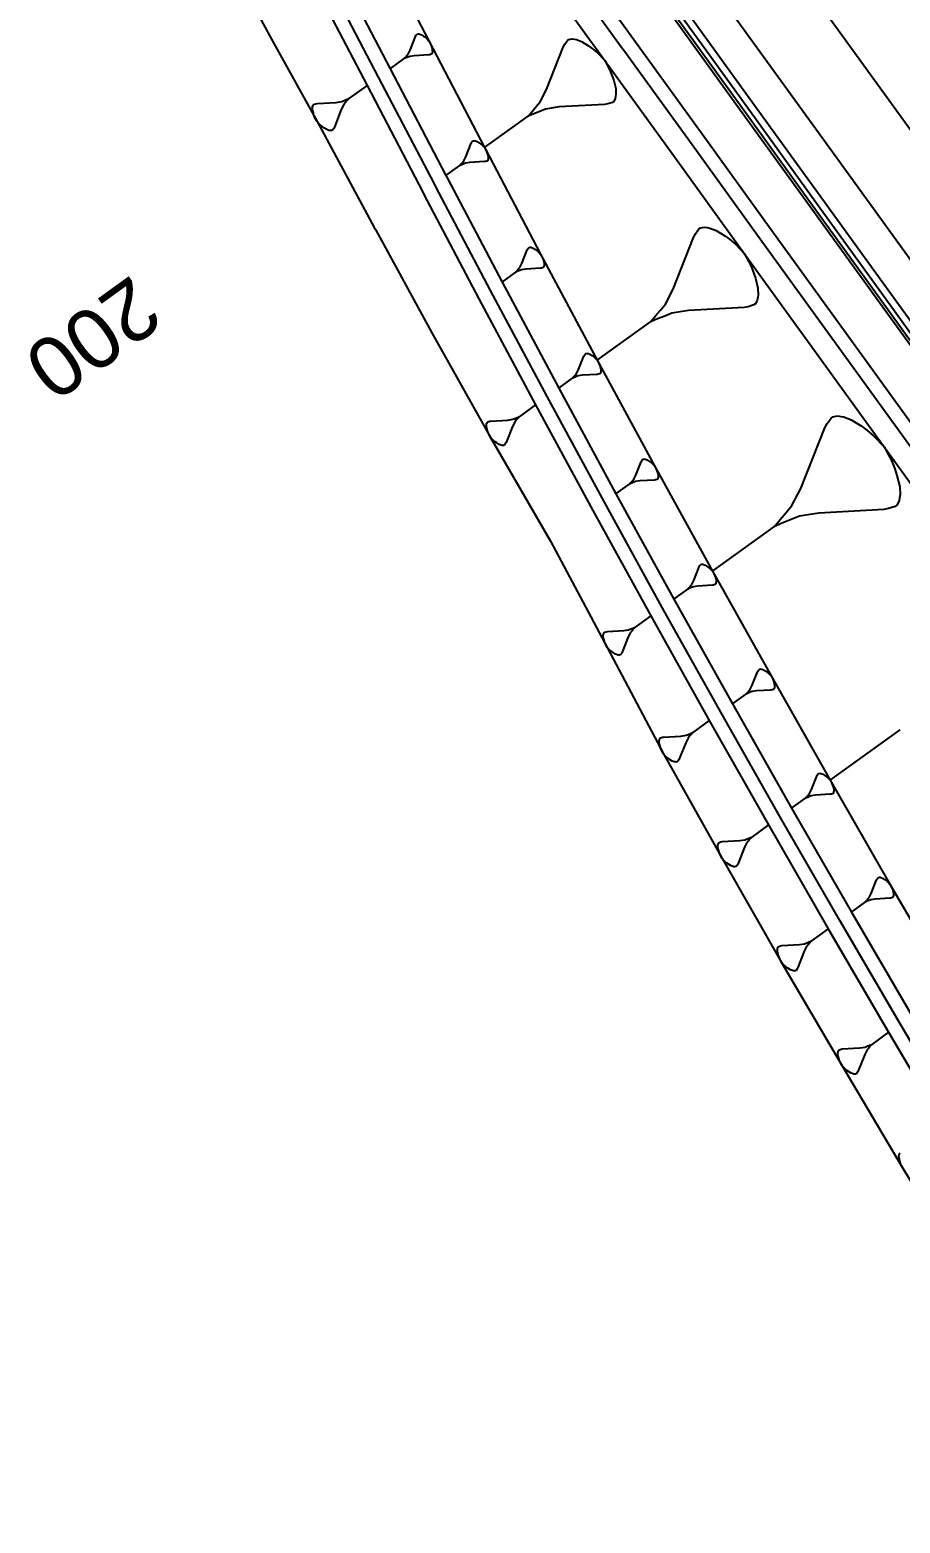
# Model space of a CAD drawing. Extents: x 386702 to 386902, y 803476 to 803737.
# Drawn here: x 386799.8 to 386836.3, y 803500 to 803562.6 of the extents above; entities that cross this region are included whole.
import ezdxf
from ezdxf.enums import TextEntityAlignment as Align

# ---------------------------------------------------------------- set-up
doc = ezdxf.new("R2010")
doc.units = 0
doc.layers.get('0').update_dxf_attribs({"linetype": 'CONTINUOUS'})
doc.styles.add('ARIAL', font='ARIAL.FON')

msp = doc.modelspace()

# ---------------------------------------------------------------- linework, layer by layer
at = {"color": 7}
for p, q in [((386815.7085, 803561.7895), (386815.9329, 803562.3589)), ((386815.9329, 803562.3589), (386815.9542, 803562.3998)), ((386815.9542, 803562.3998), (386815.9923, 803562.4527)), ((386815.9923, 803562.4527), (386816.009, 803562.4648)), ((386816.009, 803562.4648), (386816.0545, 803562.4723)), ((386816.0545, 803562.4723), (386816.0833, 803562.4677)), ((386816.0833, 803562.4677), (386816.112, 803562.463)), ((386816.112, 803562.463), (386816.1817, 803562.4371)), ((386816.1817, 803562.4371), (386816.2755, 803562.3777)), ((386816.2755, 803562.3777), (386816.3285, 803562.3397)), ((386816.3285, 803562.3397), (386816.3935, 803562.2849)), ((386816.3935, 803562.2849), (386816.4948, 803562.1801)), ((386816.4948, 803562.1801), (386816.5627, 803562.051)), ((386816.5627, 803562.051), (386816.5943, 803561.9721)), ((386816.5943, 803561.9721), (386816.6139, 803561.9099)), ((386816.6139, 803561.9099), (386816.6409, 803561.8022)), ((386821.4308, 803560.1338), (386822.1293, 803561.9066)), ((386822.1293, 803561.9066), (386822.1957, 803562.0338)), ((386822.1957, 803562.0338), (386822.3142, 803562.1987)), ((386822.3142, 803562.1987), (386822.3662, 803562.2363)), ((386822.3662, 803562.2363), (386822.5078, 803562.2595)), ((386822.5078, 803562.2595), (386822.5975, 803562.2451)), ((386822.5975, 803562.2451), (386822.6871, 803562.2307)), ((386822.6871, 803562.2307), (386822.904, 803562.1499)), ((386822.904, 803562.1499), (386823.1961, 803561.9651)), ((386823.1961, 803561.9651), (386823.361, 803561.8467)), ((386814.8742, 803561.008), (386815.459, 803561.4309)), ((386815.459, 803561.4309), (386815.5137, 803561.496)), ((386815.5379, 803561.4625), (386815.459, 803561.4309)), ((386815.5137, 803561.496), (386815.5685, 803561.561)), ((386815.6168, 803561.4942), (386815.5379, 803561.4625)), ((386815.5685, 803561.561), (386815.6232, 803561.626)), ((386815.6957, 803561.5258), (386815.6168, 803561.4942)), ((386815.6232, 803561.626), (386815.7085, 803561.7895)), ((386815.8777, 803561.5556), (386815.6957, 803561.5258)), ((386816.4887, 803561.5904), (386815.8777, 803561.5556)), ((386816.5342, 803561.5978), (386816.4887, 803561.5904)), ((386816.5964, 803561.6174), (386816.5342, 803561.5978)), ((386816.6131, 803561.6295), (386816.5964, 803561.6174)), ((386816.6344, 803561.6703), (386816.6131, 803561.6295)), ((386816.6391, 803561.6991), (386816.6344, 803561.6703)), ((386816.6437, 803561.7279), (386816.6391, 803561.6991)), ((386816.6409, 803561.8022), (386816.6437, 803561.7279)), ((386823.361, 803561.8467), (386823.5635, 803561.6762)), ((386823.5635, 803561.6762), (386823.8788, 803561.3497)), ((386823.8788, 803561.3497), (386824.0901, 803560.948)), ((386824.0901, 803560.948), (386824.1886, 803560.7023)), ((386824.1886, 803560.7023), (386824.2494, 803560.5086)), ((386813.9019, 803560.3048), (386813.1456, 803559.7578)), ((386821.1652, 803559.6248), (386821.4308, 803560.1338)), ((386824.2494, 803560.5086), (386824.3335, 803560.1733)), ((386824.3335, 803560.1733), (386824.3423, 803559.942)), ((386811.6134, 803559.3737), (386811.6194, 803559.411)), ((386811.6171, 803559.2776), (386811.6134, 803559.3737)), ((386811.6194, 803559.411), (386811.6254, 803559.4482)), ((386811.6254, 803559.4482), (386811.6529, 803559.5011)), ((386811.6529, 803559.5011), (386811.6745, 803559.5167)), ((386811.6745, 803559.5167), (386811.755, 803559.542)), ((386811.755, 803559.542), (386811.8138, 803559.5516)), ((386811.8138, 803559.5516), (386812.6041, 803559.5966)), ((386812.6041, 803559.5966), (386812.8394, 803559.6351)), ((386812.9332, 803559.5055), (386812.8228, 803559.294)), ((386812.8394, 803559.6351), (386812.9415, 803559.676)), ((386813.004, 803559.5896), (386812.9332, 803559.5055)), ((386812.9415, 803559.676), (386813.0435, 803559.7169)), ((386813.0748, 803559.6737), (386813.004, 803559.5896)), ((386813.0435, 803559.7169), (386813.1456, 803559.7578)), ((386813.1456, 803559.7578), (386813.0748, 803559.6737)), ((386820.8243, 803559.2198), (386820.9947, 803559.4223)), ((386820.9947, 803559.4223), (386821.1652, 803559.6248)), ((386821.9575, 803559.4056), (386821.3909, 803559.3127)), ((386823.8598, 803559.5138), (386821.9575, 803559.4056)), ((386824.0014, 803559.5371), (386823.8598, 803559.5138)), ((386824.1951, 803559.5979), (386824.0014, 803559.5371)), ((386824.2471, 803559.6355), (386824.1951, 803559.5979)), ((386824.3135, 803559.7628), (386824.2471, 803559.6355)), ((386824.3279, 803559.8524), (386824.3135, 803559.7628)), ((386824.3423, 803559.942), (386824.3279, 803559.8524)), ((386811.652, 803559.1384), (386811.6171, 803559.2776)), ((386811.6772, 803559.0579), (386811.652, 803559.1384)), ((386811.7181, 803558.9558), (386811.6772, 803559.0579)), ((386811.8059, 803558.789), (386811.7181, 803558.9558)), ((386811.9369, 803558.6533), (386811.8059, 803558.789)), ((386812.8228, 803559.294), (386812.5327, 803558.5577)), ((386818.8333, 803557.7007), (386820.6538, 803559.0173)), ((386820.6538, 803559.0173), (386820.8243, 803559.2198)), ((386820.8995, 803559.1158), (386820.6538, 803559.0173)), ((386821.1452, 803559.2143), (386820.8995, 803559.1158)), ((386821.3909, 803559.3127), (386821.1452, 803559.2143)), ((386812.021, 803558.5825), (386811.9369, 803558.6533)), ((386812.0895, 803558.5333), (386812.021, 803558.5825)), ((386812.2109, 803558.4566), (386812.0895, 803558.5333)), ((386812.301, 803558.423), (386812.2109, 803558.4566)), ((386812.3382, 803558.417), (386812.301, 803558.423)), ((386812.3754, 803558.411), (386812.3382, 803558.417)), ((386812.4343, 803558.4207), (386812.3754, 803558.411)), ((386812.4559, 803558.4363), (386812.4343, 803558.4207)), ((386812.5051, 803558.5048), (386812.4559, 803558.4363)), ((386812.5327, 803558.5577), (386812.5051, 803558.5048)), ((386818.047, 803557.3102), (386818.2714, 803557.8795)), ((386818.2714, 803557.8795), (386818.2927, 803557.9204)), ((386818.2927, 803557.9204), (386818.3307, 803557.9734)), ((386818.3307, 803557.9734), (386818.3474, 803557.9855)), ((386818.3474, 803557.9855), (386818.3929, 803557.9929)), ((386818.3929, 803557.9929), (386818.4217, 803557.9883)), ((386818.4217, 803557.9883), (386818.4505, 803557.9837)), ((386818.4505, 803557.9837), (386818.5202, 803557.9577)), ((386818.5202, 803557.9577), (386818.614, 803557.8983)), ((386818.614, 803557.8983), (386818.667, 803557.8603)), ((386818.667, 803557.8603), (386818.732, 803557.8056)), ((386818.732, 803557.8056), (386818.8333, 803557.7007)), ((386818.8333, 803557.7007), (386818.9012, 803557.5717)), ((386818.9012, 803557.5717), (386818.9328, 803557.4927)), ((386818.9328, 803557.4927), (386818.9523, 803557.4305)), ((386817.2127, 803556.5287), (386817.7974, 803556.9516)), ((386817.7974, 803556.9516), (386817.8522, 803557.0166)), ((386817.8764, 803556.9832), (386817.7974, 803556.9516)), ((386817.8522, 803557.0166), (386817.9069, 803557.0816)), ((386817.9553, 803557.0148), (386817.8764, 803556.9832)), ((386817.9069, 803557.0816), (386817.9617, 803557.1467)), ((386818.0342, 803557.0464), (386817.9553, 803557.0148)), ((386817.9617, 803557.1467), (386818.047, 803557.3102)), ((386818.2162, 803557.0763), (386818.0342, 803557.0464)), ((386818.8272, 803557.111), (386818.2162, 803557.0763)), ((386818.8727, 803557.1185), (386818.8272, 803557.111)), ((386818.9349, 803557.138), (386818.8727, 803557.1185)), ((386818.9516, 803557.1501), (386818.9349, 803557.138)), ((386818.9729, 803557.191), (386818.9516, 803557.1501)), ((386818.9523, 803557.4305), (386818.9793, 803557.3228)), ((386818.9775, 803557.2198), (386818.9729, 803557.191)), ((386818.9822, 803557.2486), (386818.9775, 803557.2198)), ((386818.9793, 803557.3228), (386818.9822, 803557.2486)), ((386827.8869, 803554.3323), (386828.0604, 803554.3607)), ((386828.0604, 803554.3607), (386828.1701, 803554.3431)), ((386826.7417, 803551.758), (386827.5969, 803553.9286)), ((386827.5969, 803553.9286), (386827.6782, 803554.0844)), ((386827.6782, 803554.0844), (386827.8232, 803554.2862)), ((386827.8232, 803554.2862), (386827.8869, 803554.3323)), ((386828.1701, 803554.3431), (386828.2799, 803554.3255)), ((386828.2799, 803554.3255), (386828.5454, 803554.2265)), ((386828.5454, 803554.2265), (386828.9031, 803554.0002)), ((386828.9031, 803554.0002), (386829.105, 803553.8552)), ((386829.105, 803553.8552), (386829.3529, 803553.6465)), ((386820.3979, 803552.8398), (386820.6223, 803553.4092)), ((386820.6223, 803553.4092), (386820.6436, 803553.4501)), ((386820.6436, 803553.4501), (386820.6817, 803553.503)), ((386820.6817, 803553.503), (386820.6984, 803553.5151)), ((386820.6984, 803553.5151), (386820.7439, 803553.5226)), ((386820.7439, 803553.5226), (386820.7727, 803553.5179)), ((386820.7727, 803553.5179), (386820.8015, 803553.5133)), ((386820.8015, 803553.5133), (386820.8711, 803553.4874)), ((386820.8711, 803553.4874), (386820.9649, 803553.428)), ((386820.9649, 803553.428), (386821.0179, 803553.39)), ((386821.0179, 803553.39), (386821.0829, 803553.3352)), ((386821.0829, 803553.3352), (386821.1842, 803553.2303)), ((386821.1842, 803553.2303), (386821.2521, 803553.1013)), ((386829.3529, 803553.6465), (386829.739, 803553.2468)), ((386829.739, 803553.2468), (386829.9978, 803552.7549)), ((386819.5636, 803552.0583), (386820.1484, 803552.4812)), ((386820.1484, 803552.4812), (386820.2031, 803552.5462)), ((386820.2273, 803552.5128), (386820.1484, 803552.4812)), ((386820.2031, 803552.5462), (386820.2579, 803552.6113)), ((386820.3062, 803552.5445), (386820.2273, 803552.5128)), ((386820.2579, 803552.6113), (386820.3126, 803552.6763)), ((386820.3851, 803552.5761), (386820.3062, 803552.5445)), ((386820.3126, 803552.6763), (386820.3979, 803552.8398)), ((386820.5671, 803552.6059), (386820.3851, 803552.5761)), ((386821.1781, 803552.6407), (386820.5671, 803552.6059)), ((386821.2236, 803552.6481), (386821.1781, 803552.6407)), ((386821.2858, 803552.6677), (386821.2236, 803552.6481)), ((386821.2521, 803553.1013), (386821.2837, 803553.0224)), ((386821.2837, 803553.0224), (386821.3033, 803552.9602)), ((386821.3025, 803552.6798), (386821.2858, 803552.6677)), ((386821.3239, 803552.7206), (386821.3025, 803552.6798)), ((386821.3033, 803552.9602), (386821.3303, 803552.8525)), ((386821.3285, 803552.7494), (386821.3239, 803552.7206)), ((386821.3331, 803552.7782), (386821.3285, 803552.7494)), ((386821.3303, 803552.8525), (386821.3331, 803552.7782)), ((386829.9978, 803552.7549), (386830.1183, 803552.4541)), ((386830.1183, 803552.4541), (386830.1928, 803552.2169)), ((386830.1928, 803552.2169), (386830.2957, 803551.8064)), ((386826.4164, 803551.1348), (386826.7417, 803551.758)), ((386830.2713, 803551.3037), (386830.19, 803551.1479)), ((386830.2889, 803551.4134), (386830.2713, 803551.3037)), ((386830.3066, 803551.5232), (386830.2889, 803551.4134)), ((386830.2957, 803551.8064), (386830.3066, 803551.5232)), ((386825.7903, 803550.391), (386825.999, 803550.6389)), ((386825.999, 803550.6389), (386826.2077, 803550.8868)), ((386826.392, 803550.6321), (386826.0911, 803550.5115)), ((386826.2077, 803550.8868), (386826.4164, 803551.1348)), ((386826.6928, 803550.7526), (386826.392, 803550.6321)), ((386827.3865, 803550.8664), (386826.6928, 803550.7526)), ((386829.7157, 803550.9989), (386827.3865, 803550.8664)), ((386829.8892, 803551.0273), (386829.7157, 803550.9989)), ((386830.1263, 803551.1018), (386829.8892, 803551.0273)), ((386830.19, 803551.1479), (386830.1263, 803551.1018)), ((386823.5612, 803548.7788), (386825.7903, 803550.391)), ((386826.0911, 803550.5115), (386825.7903, 803550.391)), ((386822.7749, 803548.3883), (386822.9993, 803548.9577)), ((386822.9993, 803548.9577), (386823.0206, 803548.9986)), ((386823.0206, 803548.9986), (386823.0586, 803549.0515)), ((386823.0586, 803549.0515), (386823.0754, 803549.0636)), ((386823.0754, 803549.0636), (386823.1208, 803549.0711)), ((386823.1208, 803549.0711), (386823.1496, 803549.0664)), ((386823.1496, 803549.0664), (386823.1784, 803549.0618)), ((386823.1784, 803549.0618), (386823.2481, 803549.0359)), ((386823.2481, 803549.0359), (386823.3419, 803548.9765)), ((386823.3419, 803548.9765), (386823.3949, 803548.9384)), ((386823.3949, 803548.9384), (386823.4599, 803548.8837)), ((386823.4599, 803548.8837), (386823.5612, 803548.7788)), ((386823.5612, 803548.7788), (386823.6291, 803548.6498)), ((386822.5801, 803548.0947), (386822.6348, 803548.1598)), ((386822.6348, 803548.1598), (386822.6896, 803548.2248)), ((386822.7621, 803548.1246), (386822.6832, 803548.0929)), ((386822.6896, 803548.2248), (386822.7749, 803548.3883)), ((386822.9441, 803548.1544), (386822.7621, 803548.1246)), ((386823.5551, 803548.1892), (386822.9441, 803548.1544)), ((386823.6006, 803548.1966), (386823.5551, 803548.1892)), ((386823.6628, 803548.2162), (386823.6006, 803548.1966)), ((386823.6291, 803548.6498), (386823.6607, 803548.5709)), ((386823.6607, 803548.5709), (386823.6802, 803548.5087)), ((386823.6795, 803548.2282), (386823.6628, 803548.2162)), ((386823.7008, 803548.2691), (386823.6795, 803548.2282)), ((386823.6802, 803548.5087), (386823.7072, 803548.401)), ((386823.7055, 803548.2979), (386823.7008, 803548.2691)), ((386823.7101, 803548.3267), (386823.7055, 803548.2979)), ((386823.7072, 803548.401), (386823.7101, 803548.3267)), ((386821.9406, 803547.6068), (386822.5254, 803548.0297)), ((386822.5254, 803548.0297), (386822.5801, 803548.0947)), ((386822.6043, 803548.0613), (386822.5254, 803548.0297)), ((386822.6832, 803548.0929), (386822.6043, 803548.0613)), ((386820.9683, 803546.9036), (386820.2889, 803546.4122)), ((386818.9674, 803546.1956), (386819.0397, 803546.2183)), ((386819.0397, 803546.2183), (386819.0925, 803546.227)), ((386819.0925, 803546.227), (386819.8024, 803546.2673)), ((386819.8024, 803546.2673), (386820.0138, 803546.302)), ((386820.0138, 803546.302), (386820.1055, 803546.3388)), ((386820.1617, 803546.2611), (386820.0981, 803546.1855)), ((386820.1055, 803546.3388), (386820.1972, 803546.3755)), ((386820.2253, 803546.3367), (386820.1617, 803546.2611)), ((386820.1972, 803546.3755), (386820.2889, 803546.4122)), ((386820.2889, 803546.4122), (386820.2253, 803546.3367)), ((386833.1955, 803546.1208), (386833.3646, 803546.3563)), ((386833.3646, 803546.3563), (386833.4389, 803546.41)), ((386833.4389, 803546.41), (386833.6412, 803546.4432)), ((386833.6412, 803546.4432), (386833.7692, 803546.4226)), ((386833.7692, 803546.4226), (386833.8972, 803546.402)), ((386833.8972, 803546.402), (386834.207, 803546.2866)), ((386834.207, 803546.2866), (386834.6242, 803546.0226)), ((386818.9125, 803546.0672), (386818.9178, 803546.1006)), ((386818.9157, 803545.9809), (386818.9125, 803546.0672)), ((386818.9471, 803545.8557), (386818.9157, 803545.9809)), ((386818.9178, 803546.1006), (386818.9232, 803546.1341)), ((386818.9232, 803546.1341), (386818.948, 803546.1816)), ((386818.9698, 803545.7835), (386818.9471, 803545.8557)), ((386818.948, 803546.1816), (386818.9674, 803546.1956)), ((386819.0066, 803545.6918), (386818.9698, 803545.7835)), ((386819.0854, 803545.5419), (386819.0066, 803545.6918)), ((386819.9989, 803545.9956), (386819.7383, 803545.3341)), ((386820.0981, 803546.1855), (386819.9989, 803545.9956)), ((386832.103, 803543.4073), (386833.1006, 803545.9391)), ((386833.1006, 803545.9391), (386833.1955, 803546.1208)), ((386834.6242, 803546.0226), (386834.8597, 803545.8535)), ((386834.8597, 803545.8535), (386835.1489, 803545.6101)), ((386835.1489, 803545.6101), (386835.5992, 803545.1438)), ((386819.2031, 803545.42), (386819.0854, 803545.5419)), ((386819.2787, 803545.3564), (386819.2031, 803545.42)), ((386819.3402, 803545.3122), (386819.2787, 803545.3564)), ((386819.4492, 803545.2433), (386819.3402, 803545.3122)), ((386819.5301, 803545.2131), (386819.4492, 803545.2433)), ((386819.5636, 803545.2077), (386819.5301, 803545.2131)), ((386819.597, 803545.2024), (386819.5636, 803545.2077)), ((386819.6499, 803545.211), (386819.597, 803545.2024)), ((386819.6693, 803545.2251), (386819.6499, 803545.211)), ((386819.7135, 803545.2866), (386819.6693, 803545.2251)), ((386819.7383, 803545.3341), (386819.7135, 803545.2866)), ((386835.5992, 803545.1438), (386835.901, 803544.57)), ((386825.1779, 803543.9556), (386825.4023, 803544.525)), ((386825.4023, 803544.525), (386825.4236, 803544.5659)), ((386825.4236, 803544.5659), (386825.4617, 803544.6188)), ((386825.4617, 803544.6188), (386825.4784, 803544.6309)), ((386825.4784, 803544.6309), (386825.5239, 803544.6384)), ((386825.5239, 803544.6384), (386825.5527, 803544.6338)), ((386825.5527, 803544.6338), (386825.5814, 803544.6291)), ((386825.5814, 803544.6291), (386825.6511, 803544.6032)), ((386825.6511, 803544.6032), (386825.7449, 803544.5438)), ((386825.7449, 803544.5438), (386825.7979, 803544.5058)), ((386825.7979, 803544.5058), (386825.8629, 803544.451)), ((386825.8629, 803544.451), (386825.9642, 803544.3462)), ((386825.9642, 803544.3462), (386826.0321, 803544.2171)), ((386835.901, 803544.57), (386836.0417, 803544.2192)), ((386824.9831, 803543.6621), (386825.0379, 803543.7271)), ((386825.0379, 803543.7271), (386825.0926, 803543.7921)), ((386825.0926, 803543.7921), (386825.1779, 803543.9556)), ((386825.3471, 803543.7217), (386825.1651, 803543.6919)), ((386825.9581, 803543.7565), (386825.3471, 803543.7217)), ((386826.0036, 803543.7639), (386825.9581, 803543.7565)), ((386826.0658, 803543.7835), (386826.0036, 803543.7639)), ((386826.0321, 803544.2171), (386826.0637, 803544.1382)), ((386826.0637, 803544.1382), (386826.0833, 803544.076)), ((386826.0825, 803543.7956), (386826.0658, 803543.7835)), ((386826.1038, 803543.8364), (386826.0825, 803543.7956)), ((386826.0833, 803544.076), (386826.1103, 803543.9683)), ((386826.1085, 803543.8652), (386826.1038, 803543.8364)), ((386826.1131, 803543.894), (386826.1085, 803543.8652)), ((386826.1103, 803543.9683), (386826.1131, 803543.894)), ((386836.0417, 803544.2192), (386836.1285, 803543.9426)), ((386836.1285, 803543.9426), (386836.2486, 803543.4637)), ((386824.3436, 803543.1741), (386824.9284, 803543.597)), ((386824.9284, 803543.597), (386824.9831, 803543.6621)), ((386825.0073, 803543.6286), (386824.9284, 803543.597)), ((386825.0862, 803543.6603), (386825.0073, 803543.6286)), ((386825.1651, 803543.6919), (386825.0862, 803543.6603)), ((386831.7236, 803542.6803), (386832.103, 803543.4073)), ((386836.2612, 803543.1334), (386836.2406, 803543.0053)), ((386836.2486, 803543.4637), (386836.2612, 803543.1334)), ((386831.4802, 803542.3911), (386831.7236, 803542.6803)), ((386835.572, 803542.5218), (386832.8552, 803542.3673)), ((386835.7744, 803542.555), (386835.572, 803542.5218)), ((386836.0509, 803542.6419), (386835.7744, 803542.555)), ((386836.1252, 803542.6956), (386836.0509, 803542.6419)), ((386836.2201, 803542.8773), (386836.1252, 803542.6956)), ((386836.2406, 803543.0053), (386836.2201, 803542.8773)), ((386830.9934, 803541.8127), (386831.2368, 803542.1019)), ((386831.3442, 803541.9534), (386830.9934, 803541.8127)), ((386831.2368, 803542.1019), (386831.4802, 803542.3911)), ((386831.6951, 803542.094), (386831.3442, 803541.9534)), ((386832.046, 803542.2346), (386831.6951, 803542.094)), ((386832.8552, 803542.3673), (386832.046, 803542.2346)), ((386828.3933, 803539.9323), (386830.9934, 803541.8127)), ((386827.607, 803539.5418), (386827.8314, 803540.1112)), ((386827.8314, 803540.1112), (386827.8527, 803540.152)), ((386827.8527, 803540.152), (386827.8907, 803540.205)), ((386827.8907, 803540.205), (386827.9074, 803540.2171)), ((386827.9074, 803540.2171), (386827.9529, 803540.2245)), ((386827.9529, 803540.2245), (386827.9817, 803540.2199)), ((386827.9817, 803540.2199), (386828.0105, 803540.2153)), ((386828.0105, 803540.2153), (386828.0802, 803540.1893)), ((386828.0802, 803540.1893), (386828.174, 803540.13)), ((386828.174, 803540.13), (386828.227, 803540.0919)), ((386828.227, 803540.0919), (386828.292, 803540.0372)), ((386828.292, 803540.0372), (386828.3933, 803539.9323)), ((386827.4669, 803539.3133), (386827.5217, 803539.3783)), ((386827.5217, 803539.3783), (386827.607, 803539.5418)), ((386828.3872, 803539.3426), (386827.7762, 803539.3079)), ((386828.4327, 803539.3501), (386828.3872, 803539.3426)), ((386828.3933, 803539.9323), (386828.4612, 803539.8033)), ((386828.4949, 803539.3696), (386828.4327, 803539.3501)), ((386828.4612, 803539.8033), (386828.4928, 803539.7244)), ((386828.4928, 803539.7244), (386828.5123, 803539.6622)), ((386828.5116, 803539.3817), (386828.4949, 803539.3696)), ((386828.5329, 803539.4226), (386828.5116, 803539.3817)), ((386828.5123, 803539.6622), (386828.5393, 803539.5545)), ((386828.5375, 803539.4514), (386828.5329, 803539.4226)), ((386828.5422, 803539.4802), (386828.5375, 803539.4514)), ((386828.5393, 803539.5545), (386828.5422, 803539.4802)), ((386826.7727, 803538.7603), (386827.3574, 803539.1832)), ((386827.3574, 803539.1832), (386827.4122, 803539.2482)), ((386827.4364, 803539.2148), (386827.3574, 803539.1832)), ((386827.4122, 803539.2482), (386827.4669, 803539.3133)), ((386827.5153, 803539.2464), (386827.4364, 803539.2148)), ((386827.5942, 803539.2781), (386827.5153, 803539.2464)), ((386827.7762, 803539.3079), (386827.5942, 803539.2781)), ((386824.6707, 803537.4406), (386824.8755, 803537.4742)), ((386824.8755, 803537.4742), (386824.9644, 803537.5098)), ((386824.9644, 803537.5098), (386825.0532, 803537.5454)), ((386825.0804, 803537.5077), (386825.0188, 803537.4345)), ((386825.0532, 803537.5454), (386825.142, 803537.581)), ((386825.142, 803537.581), (386825.0804, 803537.5077)), ((386825.8003, 803538.0571), (386825.142, 803537.581)), ((386823.8083, 803537.2466), (386823.8135, 803537.279)), ((386823.8115, 803537.163), (386823.8083, 803537.2466)), ((386823.8419, 803537.0417), (386823.8115, 803537.163)), ((386823.8135, 803537.279), (386823.8187, 803537.3114)), ((386823.8187, 803537.3114), (386823.8428, 803537.3574)), ((386823.8639, 803536.9717), (386823.8419, 803537.0417)), ((386823.8428, 803537.3574), (386823.8616, 803537.371)), ((386823.8616, 803537.371), (386823.9316, 803537.393)), ((386823.8995, 803536.8829), (386823.8639, 803536.9717)), ((386823.9759, 803536.7376), (386823.8995, 803536.8829)), ((386823.9316, 803537.393), (386823.9828, 803537.4014)), ((386823.9828, 803537.4014), (386824.6707, 803537.4406)), ((386824.8611, 803537.1773), (386824.6085, 803536.5363)), ((386824.9572, 803537.3613), (386824.8611, 803537.1773)), ((386825.0188, 803537.4345), (386824.9572, 803537.3613)), ((386824.09, 803536.6196), (386823.9759, 803536.7376)), ((386824.1632, 803536.5579), (386824.09, 803536.6196)), ((386824.2228, 803536.5151), (386824.1632, 803536.5579)), ((386824.3284, 803536.4483), (386824.2228, 803536.5151)), ((386824.4068, 803536.419), (386824.3284, 803536.4483)), ((386824.4393, 803536.4138), (386824.4068, 803536.419)), ((386824.4717, 803536.4086), (386824.4393, 803536.4138)), ((386824.5229, 803536.417), (386824.4717, 803536.4086)), ((386824.5417, 803536.4306), (386824.5229, 803536.417)), ((386824.5845, 803536.4902), (386824.5417, 803536.4306)), ((386824.6085, 803536.5363), (386824.5845, 803536.4902)), ((386830.0621, 803535.1468), (386830.2865, 803535.7162)), ((386830.2865, 803535.7162), (386830.3078, 803535.757)), ((386830.3078, 803535.757), (386830.3458, 803535.81)), ((386830.3458, 803535.81), (386830.3625, 803535.8221)), ((386830.3625, 803535.8221), (386830.408, 803535.8295)), ((386830.408, 803535.8295), (386830.4368, 803535.8249)), ((386830.4368, 803535.8249), (386830.4656, 803535.8203)), ((386830.4656, 803535.8203), (386830.5353, 803535.7943)), ((386830.5353, 803535.7943), (386830.6291, 803535.735)), ((386830.6291, 803535.735), (386830.6821, 803535.6969)), ((386830.6821, 803535.6969), (386830.7471, 803535.6422)), ((386830.7471, 803535.6422), (386830.8484, 803535.5373)), ((386829.922, 803534.9182), (386829.9768, 803534.9833)), ((386829.9768, 803534.9833), (386830.0621, 803535.1468)), ((386830.8423, 803534.9476), (386830.2313, 803534.9129)), ((386830.8878, 803534.9551), (386830.8423, 803534.9476)), ((386830.8484, 803535.5373), (386830.9163, 803535.4083)), ((386830.95, 803534.9746), (386830.8878, 803534.9551)), ((386830.9163, 803535.4083), (386830.9479, 803535.3294)), ((386830.9479, 803535.3294), (386830.9674, 803535.2672)), ((386830.9667, 803534.9867), (386830.95, 803534.9746)), ((386830.988, 803535.0276), (386830.9667, 803534.9867)), ((386830.9674, 803535.2672), (386830.9944, 803535.1595)), ((386830.9926, 803535.0564), (386830.988, 803535.0276)), ((386830.9973, 803535.0852), (386830.9926, 803535.0564)), ((386830.9944, 803535.1595), (386830.9973, 803535.0852)), ((386829.2278, 803534.3653), (386829.8125, 803534.7882)), ((386829.8125, 803534.7882), (386829.8673, 803534.8532)), ((386829.8915, 803534.8198), (386829.8125, 803534.7882)), ((386829.8673, 803534.8532), (386829.922, 803534.9182)), ((386829.9704, 803534.8514), (386829.8915, 803534.8198)), ((386830.0493, 803534.883), (386829.9704, 803534.8514)), ((386830.2313, 803534.9129), (386830.0493, 803534.883)), ((386827.282, 803533.0485), (386827.3755, 803533.0859)), ((386827.3755, 803533.0859), (386827.469, 803533.1234)), ((386827.4976, 803533.0838), (386827.4327, 803533.0067)), ((386827.469, 803533.1234), (386827.5625, 803533.1609)), ((386827.5625, 803533.1609), (386827.4976, 803533.0838)), ((386828.2554, 803533.662), (386827.5625, 803533.1609)), ((386833.3295, 803531.1611), (386836.263, 803533.2827)), ((386826.1586, 803532.8089), (386826.164, 803532.8431)), ((386826.1619, 803532.7209), (386826.1586, 803532.8089)), ((386826.1939, 803532.5933), (386826.1619, 803532.7209)), ((386826.164, 803532.8431), (386826.1695, 803532.8772)), ((386826.1695, 803532.8772), (386826.1948, 803532.9256)), ((386826.2171, 803532.5196), (386826.1939, 803532.5933)), ((386826.1948, 803532.9256), (386826.2146, 803532.9399)), ((386826.2146, 803532.9399), (386826.2883, 803532.9631)), ((386826.2546, 803532.426), (386826.2171, 803532.5196)), ((386826.2883, 803532.9631), (386826.3422, 803532.9719)), ((386826.3422, 803532.9719), (386827.0663, 803533.0131)), ((386827.2668, 803532.7359), (386827.0009, 803532.0612)), ((386827.0663, 803533.0131), (386827.282, 803533.0485)), ((386827.3679, 803532.9297), (386827.2668, 803532.7359)), ((386827.4327, 803533.0067), (386827.3679, 803532.9297)), ((386826.335, 803532.2731), (386826.2546, 803532.426)), ((386826.455, 803532.1489), (386826.335, 803532.2731)), ((386826.5321, 803532.084), (386826.455, 803532.1489)), ((386826.5948, 803532.0389), (386826.5321, 803532.084)), ((386826.706, 803531.9686), (386826.5948, 803532.0389)), ((386826.7886, 803531.9378), (386826.706, 803531.9686)), ((386826.8227, 803531.9323), (386826.7886, 803531.9378)), ((386826.8568, 803531.9268), (386826.8227, 803531.9323)), ((386826.9107, 803531.9357), (386826.8568, 803531.9268)), ((386826.9305, 803531.95), (386826.9107, 803531.9357)), ((386826.9756, 803532.0128), (386826.9305, 803531.95)), ((386827.0009, 803532.0612), (386826.9756, 803532.0128)), ((386832.5433, 803530.7706), (386832.7676, 803531.34)), ((386832.7676, 803531.34), (386832.7889, 803531.3809)), ((386832.7889, 803531.3809), (386832.827, 803531.4338)), ((386832.827, 803531.4338), (386832.8437, 803531.4459)), ((386832.8437, 803531.4459), (386832.8892, 803531.4534)), ((386832.8892, 803531.4534), (386832.918, 803531.4487)), ((386832.918, 803531.4487), (386832.9468, 803531.4441)), ((386832.9468, 803531.4441), (386833.0164, 803531.4182)), ((386833.0164, 803531.4182), (386833.1103, 803531.3588)), ((386833.1103, 803531.3588), (386833.1632, 803531.3208)), ((386833.1632, 803531.3208), (386833.2283, 803531.266)), ((386833.2283, 803531.266), (386833.3295, 803531.1611)), ((386832.4032, 803530.5421), (386832.4579, 803530.6071)), ((386832.4579, 803530.6071), (386832.5433, 803530.7706)), ((386833.3234, 803530.5715), (386832.7124, 803530.5367)), ((386833.3689, 803530.5789), (386833.3234, 803530.5715)), ((386833.3295, 803531.1611), (386833.3974, 803531.0321)), ((386833.4311, 803530.5985), (386833.3689, 803530.5789)), ((386833.3974, 803531.0321), (386833.429, 803530.9532)), ((386833.429, 803530.9532), (386833.4486, 803530.891)), ((386833.4478, 803530.6105), (386833.4311, 803530.5985)), ((386833.4692, 803530.6514), (386833.4478, 803530.6105)), ((386833.4486, 803530.891), (386833.4756, 803530.7833)), ((386833.4738, 803530.6802), (386833.4692, 803530.6514)), ((386833.4784, 803530.709), (386833.4738, 803530.6802)), ((386833.4756, 803530.7833), (386833.4784, 803530.709)), ((386831.7089, 803529.9891), (386832.2937, 803530.412)), ((386832.2937, 803530.412), (386832.3484, 803530.477)), ((386832.3726, 803530.4436), (386832.2937, 803530.412)), ((386832.3484, 803530.477), (386832.4032, 803530.5421)), ((386832.4515, 803530.4752), (386832.3726, 803530.4436)), ((386832.5304, 803530.5069), (386832.4515, 803530.4752)), ((386832.7124, 803530.5367), (386832.5304, 803530.5069)), ((386829.7518, 803528.6651), (386829.8464, 803528.7031)), ((386829.8464, 803528.7031), (386829.941, 803528.741)), ((386829.9699, 803528.7009), (386829.9043, 803528.6229)), ((386829.941, 803528.741), (386830.0356, 803528.7789)), ((386830.0356, 803528.7789), (386829.9699, 803528.7009)), ((386830.7366, 803529.2859), (386830.0356, 803528.7789)), ((386828.6153, 803528.4228), (386828.6208, 803528.4573)), ((386828.6187, 803528.3338), (386828.6153, 803528.4228)), ((386828.651, 803528.2046), (386828.6187, 803528.3338)), ((386828.6208, 803528.4573), (386828.6264, 803528.4919)), ((386828.6264, 803528.4919), (386828.6519, 803528.5409)), ((386828.6745, 803528.1301), (386828.651, 803528.2046)), ((386828.6519, 803528.5409), (386828.672, 803528.5553)), ((386828.672, 803528.5553), (386828.7465, 803528.5788)), ((386828.7124, 803528.0355), (386828.6745, 803528.1301)), ((386828.7465, 803528.5788), (386828.8011, 803528.5877)), ((386828.8011, 803528.5877), (386829.5336, 803528.6294)), ((386829.7364, 803528.349), (386829.4674, 803527.6664)), ((386829.5336, 803528.6294), (386829.7518, 803528.6651)), ((386829.8387, 803528.545), (386829.7364, 803528.349)), ((386829.9043, 803528.6229), (386829.8387, 803528.545)), ((386828.7937, 803527.8808), (386828.7124, 803528.0355)), ((386828.9152, 803527.7551), (386828.7937, 803527.8808)), ((386828.9931, 803527.6894), (386828.9152, 803527.7551)), ((386829.0566, 803527.6438), (386828.9931, 803527.6894)), ((386829.1691, 803527.5726), (386829.0566, 803527.6438)), ((386829.2526, 803527.5415), (386829.1691, 803527.5726)), ((386829.2871, 803527.536), (386829.2526, 803527.5415)), ((386829.3217, 803527.5304), (386829.2871, 803527.536)), ((386829.3762, 803527.5394), (386829.3217, 803527.5304)), ((386829.3962, 803527.5539), (386829.3762, 803527.5394)), ((386829.4418, 803527.6174), (386829.3962, 803527.5539)), ((386829.4674, 803527.6664), (386829.4418, 803527.6174)), ((386835.0505, 803526.4133), (386835.2748, 803526.9827)), ((386835.2748, 803526.9827), (386835.2961, 803527.0235)), ((386835.2961, 803527.0235), (386835.3342, 803527.0765)), ((386835.3342, 803527.0765), (386835.3509, 803527.0886)), ((386835.3509, 803527.0886), (386835.3964, 803527.096)), ((386835.3964, 803527.096), (386835.4252, 803527.0914)), ((386835.4252, 803527.0914), (386835.454, 803527.0868)), ((386835.454, 803527.0868), (386835.5236, 803527.0608)), ((386835.5236, 803527.0608), (386835.6175, 803527.0015)), ((386835.6175, 803527.0015), (386835.6704, 803526.9634)), ((386835.6704, 803526.9634), (386835.7354, 803526.9087)), ((386835.7354, 803526.9087), (386835.8367, 803526.8038)), ((386835.8367, 803526.8038), (386835.9046, 803526.6748)), ((386834.8556, 803526.1197), (386834.9104, 803526.1847)), ((386834.9104, 803526.1847), (386834.9651, 803526.2498)), ((386834.9651, 803526.2498), (386835.0505, 803526.4133)), ((386835.2196, 803526.1794), (386835.0376, 803526.1495)), ((386835.8306, 803526.2141), (386835.2196, 803526.1794)), ((386835.8761, 803526.2216), (386835.8306, 803526.2141)), ((386835.9383, 803526.2411), (386835.8761, 803526.2216)), ((386835.9046, 803526.6748), (386835.9362, 803526.5959)), ((386835.9362, 803526.5959), (386835.9558, 803526.5337)), ((386835.955, 803526.2532), (386835.9383, 803526.2411)), ((386835.9764, 803526.2941), (386835.955, 803526.2532)), ((386835.9558, 803526.5337), (386835.9828, 803526.426)), ((386835.981, 803526.3229), (386835.9764, 803526.2941)), ((386835.9856, 803526.3517), (386835.981, 803526.3229)), ((386835.9828, 803526.426), (386835.9856, 803526.3517)), ((386834.2161, 803525.6318), (386834.8009, 803526.0547)), ((386834.8009, 803526.0547), (386834.8556, 803526.1197)), ((386834.8798, 803526.0863), (386834.8009, 803526.0547)), ((386834.9587, 803526.1179), (386834.8798, 803526.0863)), ((386835.0376, 803526.1495), (386834.9587, 803526.1179)), ((386833.2438, 803524.9285), (386832.5395, 803524.4192)), ((386832.0352, 803524.269), (386832.2544, 803524.3049)), ((386832.2544, 803524.3049), (386832.3494, 803524.343)), ((386832.3494, 803524.343), (386832.4445, 803524.3811)), ((386832.4736, 803524.3409), (386832.4076, 803524.2625)), ((386832.4445, 803524.3811), (386832.5395, 803524.4192)), ((386832.5395, 803524.4192), (386832.4736, 803524.3409)), ((386831.1126, 803524.0615), (386831.1182, 803524.0962)), ((386831.116, 803523.972), (386831.1126, 803524.0615)), ((386831.1486, 803523.8423), (386831.116, 803523.972)), ((386831.1182, 803524.0962), (386831.1238, 803524.1308)), ((386831.1238, 803524.1308), (386831.1495, 803524.1801)), ((386831.1721, 803523.7674), (386831.1486, 803523.8423)), ((386831.1495, 803524.1801), (386831.1696, 803524.1946)), ((386831.1696, 803524.1946), (386831.2445, 803524.2181)), ((386831.2102, 803523.6723), (386831.1721, 803523.7674)), ((386831.2919, 803523.5169), (386831.2102, 803523.6723)), ((386831.2445, 803524.2181), (386831.2993, 803524.2271)), ((386831.2993, 803524.2271), (386832.0352, 803524.269)), ((386832.2389, 803523.9873), (386831.9687, 803523.3015)), ((386832.3417, 803524.1842), (386832.2389, 803523.9873)), ((386832.4076, 803524.2625), (386832.3417, 803524.1842)), ((386831.4139, 803523.3906), (386831.2919, 803523.5169)), ((386831.4922, 803523.3247), (386831.4139, 803523.3906)), ((386831.556, 803523.2789), (386831.4922, 803523.3247)), ((386831.669, 803523.2074), (386831.556, 803523.2789)), ((386831.7529, 803523.1761), (386831.669, 803523.2074)), ((386831.7876, 803523.1705), (386831.7529, 803523.1761)), ((386831.8223, 803523.165), (386831.7876, 803523.1705)), ((386831.8771, 803523.1739), (386831.8223, 803523.165)), ((386831.8972, 803523.1885), (386831.8771, 803523.1739)), ((386831.943, 803523.2523), (386831.8972, 803523.1885)), ((386831.9687, 803523.3015), (386831.943, 803523.2523)), ((386835.777, 803520.59), (386835.0746, 803520.082)), ((386833.8376, 803519.8905), (386834.5716, 803519.9322)), ((386834.5716, 803519.9322), (386834.7902, 803519.9681)), ((386834.7902, 803519.9681), (386834.885, 803520.006)), ((386834.9431, 803519.9258), (386834.8773, 803519.8476)), ((386834.885, 803520.006), (386834.9798, 803520.044)), ((386835.0088, 803520.0039), (386834.9431, 803519.9258)), ((386834.9798, 803520.044), (386835.0746, 803520.082)), ((386835.0746, 803520.082), (386835.0088, 803520.0039)), ((386833.6514, 803519.7252), (386833.657, 803519.7598)), ((386833.6548, 803519.636), (386833.6514, 803519.7252)), ((386833.6873, 803519.5066), (386833.6548, 803519.636)), ((386833.657, 803519.7598), (386833.6625, 803519.7944)), ((386833.6625, 803519.7944), (386833.6882, 803519.8435)), ((386833.7107, 803519.4319), (386833.6873, 803519.5066)), ((386833.6882, 803519.8435), (386833.7082, 803519.858)), ((386833.7082, 803519.858), (386833.783, 803519.8815)), ((386833.7487, 803519.3371), (386833.7107, 803519.4319)), ((386833.8303, 803519.1821), (386833.7487, 803519.3371)), ((386833.783, 803519.8815), (386833.8376, 803519.8905)), ((386834.7748, 803519.6512), (386834.5053, 803518.9673)), ((386834.8773, 803519.8476), (386834.7748, 803519.6512)), ((386833.9519, 803519.0561), (386833.8303, 803519.1821)), ((386834.0301, 803518.9904), (386833.9519, 803519.0561)), ((386834.0937, 803518.9447), (386834.0301, 803518.9904)), ((386834.2064, 803518.8734), (386834.0937, 803518.9447)), ((386834.2901, 803518.8422), (386834.2064, 803518.8734)), ((386834.3247, 803518.8366), (386834.2901, 803518.8422)), ((386834.3592, 803518.8311), (386834.3247, 803518.8366)), ((386834.4139, 803518.84), (386834.3592, 803518.8311)), ((386834.434, 803518.8546), (386834.4139, 803518.84)), ((386834.4797, 803518.9182), (386834.434, 803518.8546)), ((386834.5053, 803518.9673), (386834.4797, 803518.9182)), ((386836.2241, 803515.4756), (386836.2497, 803515.5247)), ((386836.2497, 803515.5247), (386836.2698, 803515.5392)), ((386836.213, 803515.4065), (386836.2186, 803515.4411)), ((386836.2164, 803515.3174), (386836.213, 803515.4065)), ((386836.2488, 803515.1882), (386836.2164, 803515.3174)), ((386836.2186, 803515.4411), (386836.2241, 803515.4756)), ((386836.2723, 803515.1135), (386836.2488, 803515.1882))]:
    msp.add_line(p, q, dxfattribs=at)
at = {"color": 7, "linetype": 'CONTINUOUS'}
for points in [[(386806.2977, 803585.6582), (386808.1715, 803580.8428), (386809.9996, 803575.9944), (386811.7823, 803571.113), (386814.1549, 803566.6584), (386814.7417, 803565.5382), (386816.4948, 803562.1801), (386818.8333, 803557.7007), (386818.8835, 803557.6045), (386821.1842, 803553.2303), (386823.5612, 803548.7788), (386825.9642, 803544.3462), (386828.3933, 803539.9323), (386830.8484, 803535.5373), (386833.3295, 803531.1611), (386835.8367, 803526.8038), (386838.37, 803522.4653), (386840.9293, 803518.1456), (386843.5146, 803513.8448), (386846.1259, 803509.5628), (386848.7634, 803505.2997), (386851.4268, 803501.0553), (386852.0985, 803500)], [(386800, 803582.3944), (386800.4386, 803581.4208), (386803.7256, 803577.6275), (386806.9664, 803573.8007), (386810.1617, 803569.941), (386812.5343, 803565.4863), (386813.1211, 803564.3661), (386814.8742, 803561.008), (386817.2127, 803556.5287), (386817.2629, 803556.4325), (386819.5636, 803552.0583), (386821.9406, 803547.6068), (386824.3436, 803543.1741), (386826.7727, 803538.7603), (386829.2278, 803534.3653), (386831.7089, 803529.9891), (386834.2161, 803525.6318), (386836.7494, 803521.2933), (386839.3087, 803516.9736), (386841.894, 803512.6728), (386844.5054, 803508.3908), (386847.1428, 803504.1276), (386849.733, 803500)], [(386849.0262, 803500), (386846.6566, 803503.776), (386844.0192, 803508.0392), (386841.4078, 803512.3212), (386838.8225, 803516.622), (386836.2632, 803520.9417), (386833.73, 803525.2802), (386831.2228, 803529.6375), (386828.7416, 803534.0137), (386826.2865, 803538.4087), (386823.8574, 803542.8225), (386821.4544, 803547.2552), (386819.0775, 803551.7067), (386816.7767, 803556.0808), (386816.7265, 803556.177), (386814.388, 803560.6564), (386812.6349, 803564.0145), (386812.0482, 803565.1347), (386809.6755, 803569.5894), (386806.4803, 803573.4491), (386803.2394, 803577.2759), (386800, 803581.0143)], [(386800.5025, 803575.2965), (386803.8089, 803571.5171), (386806.973, 803567.6348), (386809.3732, 803563.2002), (386809.9833, 803562.0968), (386811.8059, 803558.789), (386814.2055, 803554.3538), (386814.257, 803554.2585), (386816.6158, 803549.9263), (386819.0854, 803545.5419), (386821.5951, 803541.1863), (386823.9759, 803536.7376), (386826.335, 803532.2731), (386828.7937, 803527.8808), (386831.2919, 803523.5169), (386833.8303, 803519.1821), (386836.3917, 803514.864), (386839.0177, 803510.5926), (386841.6028, 803506.2916), (386844.4561, 803502.1846), (386845.8536, 803500)], [(386830.9832, 803566.3552), (386833.8504, 803562.3907), (386836.7805, 803558.3393), (386839.7106, 803554.2878), (386842.6407, 803550.2363), (386845.5708, 803546.1848), (386848.5009, 803542.1333), (386851.431, 803538.0819), (386854.3611, 803534.0304), (386857.2912, 803529.9789), (386860.2213, 803525.9274), (386863.1514, 803521.8759), (386866.0815, 803517.8244), (386869.0116, 803513.773), (386871.9417, 803509.7215), (386874.8718, 803505.67), (386877.8019, 803501.6185), (386878.7958, 803500.2442)], [(386820.9487, 803565.4012), (386823.8788, 803561.3497), (386823.9418, 803561.2627), (386826.8089, 803557.2982), (386829.739, 803553.2468), (386832.6691, 803549.1953), (386835.5992, 803545.1438), (386838.5293, 803541.0923), (386841.4594, 803537.0408), (386844.3895, 803532.9893), (386847.3196, 803528.9379), (386850.2497, 803524.8864), (386853.1798, 803520.8349), (386856.1099, 803516.7834), (386859.04, 803512.7319), (386861.9701, 803508.6804), (386864.9002, 803504.629), (386867.8303, 803500.5775), (386868.248, 803500)], [(386828.3903, 803564.48), (386831.2575, 803560.5155), (386834.1876, 803556.464), (386837.1177, 803552.4125), (386840.0478, 803548.361), (386842.9779, 803544.3096), (386845.908, 803540.2581), (386848.8381, 803536.2066), (386851.7682, 803532.1551), (386854.6983, 803528.1036), (386857.6284, 803524.0521), (386860.5585, 803520.0007), (386863.4886, 803515.9492), (386866.4187, 803511.8977), (386869.3488, 803507.8462), (386872.2789, 803503.7947), (386875.0233, 803500)], [(386826.6887, 803563.2493), (386829.5558, 803559.2848), (386832.4859, 803555.2334), (386835.416, 803551.1819), (386838.3461, 803547.1304), (386841.2762, 803543.0789), (386844.2063, 803539.0274), (386847.1364, 803534.9759), (386850.0665, 803530.9245), (386852.9966, 803526.873), (386855.9267, 803522.8215), (386858.8569, 803518.77), (386861.787, 803514.7185), (386864.7171, 803510.6671), (386867.6472, 803506.6156), (386870.5773, 803502.5641), (386872.4317, 803500)], [(386826.7778, 803563.3138), (386829.645, 803559.3493), (386832.5751, 803555.2978), (386835.5052, 803551.2463), (386838.4353, 803547.1949), (386841.3654, 803543.1434), (386844.2955, 803539.0919), (386847.2256, 803535.0404), (386850.1557, 803530.9889), (386853.0858, 803526.9374), (386856.0159, 803522.886), (386858.946, 803518.8345), (386861.8761, 803514.783), (386864.8062, 803510.7315), (386867.7363, 803506.68), (386870.6664, 803502.6286), (386872.5674, 803500)]]:
    msp.add_lwpolyline(points, dxfattribs=at)
at = {"color": 1, "linetype": 'CONTINUOUS'}
for points in [[(386800, 803580.1016), (386802.7533, 803576.9243), (386805.9941, 803573.0975), (386809.1893, 803569.2377), (386811.562, 803564.7831), (386812.1487, 803563.6629), (386813.9019, 803560.3048), (386816.2403, 803555.8254), (386816.2906, 803555.7292), (386818.5913, 803551.3551), (386820.9683, 803546.9036), (386823.3713, 803542.4709), (386825.8003, 803538.0571), (386828.2554, 803533.662), (386830.7366, 803529.2859), (386833.2438, 803524.9285), (386835.777, 803520.59), (386838.3363, 803516.2704), (386840.9216, 803511.9695), (386843.533, 803507.6875), (386846.1704, 803503.4244), (386848.3193, 803500)], [(386822.1642, 803566.2802), (386825.0943, 803562.2287), (386825.1572, 803562.1417), (386828.0244, 803558.1773), (386830.9545, 803554.1258), (386833.8846, 803550.0743), (386836.8147, 803546.0228), (386839.7448, 803541.9713), (386842.6749, 803537.9199), (386845.605, 803533.8684), (386848.5351, 803529.8169), (386851.4652, 803525.7654), (386854.3953, 803521.7139), (386857.3254, 803517.6624), (386860.2555, 803513.611), (386863.1856, 803509.5595), (386866.1157, 803505.508), (386869.0458, 803501.4565), (386870.0992, 803500)], [(386821.678, 803565.9286), (386824.6081, 803561.8771), (386824.671, 803561.7901), (386827.5382, 803557.8257), (386830.4683, 803553.7742), (386833.3984, 803549.7227), (386836.3285, 803545.6712), (386839.2586, 803541.6197), (386842.1887, 803537.5682), (386845.1188, 803533.5168), (386848.0489, 803529.4653), (386850.979, 803525.4138), (386853.9091, 803521.3623), (386856.8392, 803517.3108), (386859.7693, 803513.2593), (386862.6994, 803509.2079), (386865.6295, 803505.1564), (386868.5596, 803501.1049), (386869.3587, 803500)], [(386826.6887, 803563.2493), (386829.5558, 803559.2848), (386832.4859, 803555.2334), (386835.416, 803551.1819), (386838.3461, 803547.1304), (386841.2762, 803543.0789), (386844.2063, 803539.0274), (386847.1364, 803534.9759), (386850.0665, 803530.9245), (386852.9966, 803526.873), (386855.9267, 803522.8215), (386858.8569, 803518.77), (386861.787, 803514.7185), (386864.7171, 803510.6671), (386867.6472, 803506.6156), (386870.5773, 803502.5641), (386872.4317, 803500)], [(386826.9318, 803563.4251), (386829.7989, 803559.4606), (386832.729, 803555.4092), (386835.6591, 803551.3577), (386838.5892, 803547.3062), (386841.5193, 803543.2547), (386844.4494, 803539.2032), (386847.3795, 803535.1518), (386850.3096, 803531.1003), (386853.2397, 803527.0488), (386856.1698, 803522.9973), (386859.0999, 803518.9458), (386862.03, 803514.8943), (386864.9601, 803510.8429), (386867.8902, 803506.7914), (386870.8203, 803502.7399), (386872.8019, 803500)]]:
    msp.add_lwpolyline(points, dxfattribs=at)
at = {"color": 3, "linetype": 'CONTINUOUS'}
msp.add_lwpolyline([(386830.9832, 803566.3552), (386833.8504, 803562.3907), (386836.7805, 803558.3393), (386839.7106, 803554.2878), (386842.6407, 803550.2363), (386845.5708, 803546.1848), (386848.5009, 803542.1333), (386851.431, 803538.0819), (386854.3611, 803534.0304), (386857.2912, 803529.9789), (386860.2213, 803525.9274), (386863.1514, 803521.8759), (386866.0815, 803517.8244), (386869.0116, 803513.773), (386871.9417, 803509.7215), (386874.8718, 803505.67), (386877.8019, 803501.6185), (386878.7958, 803500.2442)], dxfattribs=at)
at = {"color": 2, "linetype": 'CONTINUOUS'}
msp.add_lwpolyline([(386827.1748, 803563.6009), (386830.042, 803559.6365), (386832.9721, 803555.585), (386835.9022, 803551.5335), (386838.8323, 803547.482), (386841.7624, 803543.4305), (386844.6925, 803539.379), (386847.6226, 803535.3276), (386850.5527, 803531.2761), (386853.4828, 803527.2246), (386856.4129, 803523.1731), (386859.343, 803519.1216), (386862.2731, 803515.0702), (386865.2032, 803511.0187), (386868.1333, 803506.9672), (386871.0634, 803502.9157), (386873.1721, 803500)], dxfattribs=at)

# ---------------------------------------------------------------- texts
at = {"color": 2, "style": 'ARIAL'}
msp.add_text('200', height=2.5, rotation=215.875, dxfattribs=at).set_placement((386805.5126, 803550.3809), align=Align.TOP_LEFT)

doc.saveas('drawing.dxf')
